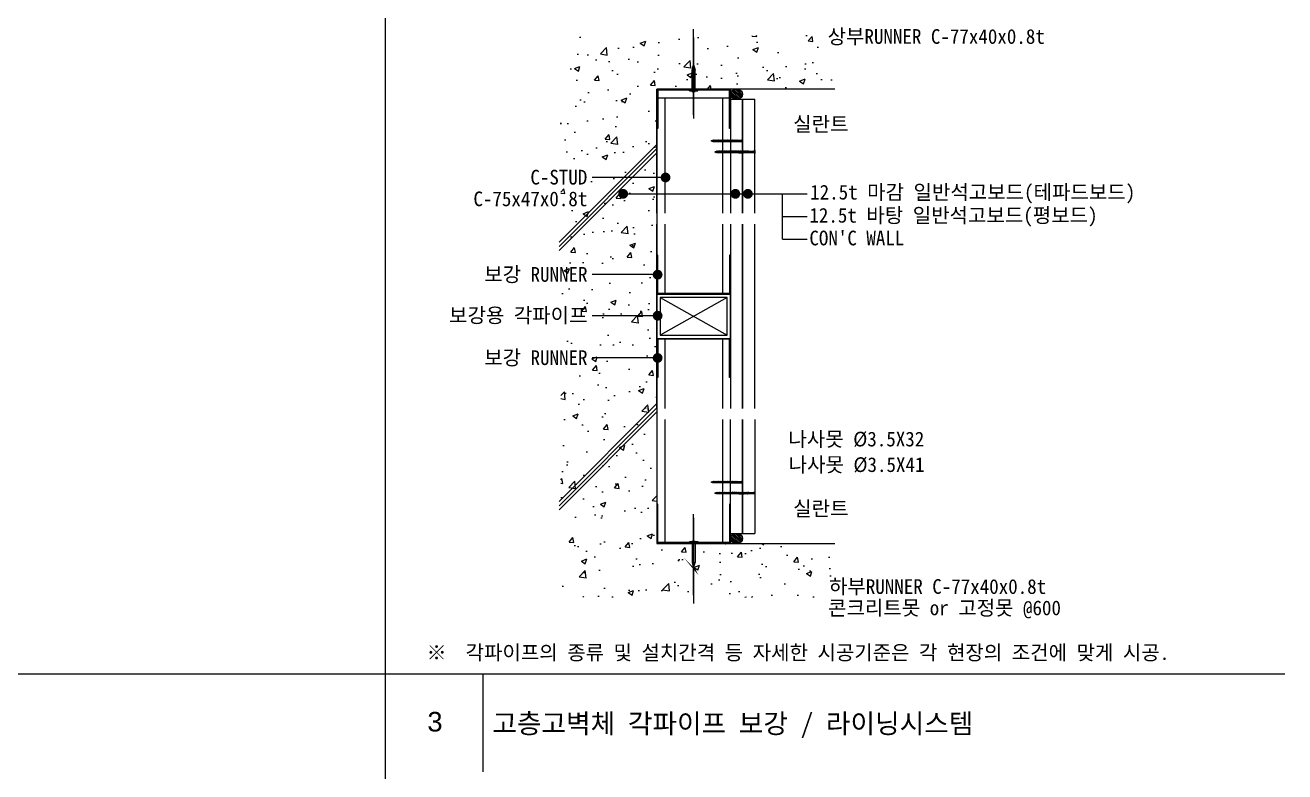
# Model space of a CAD drawing. Header units: millimetres. Extents: x 12704 to 16681, y 105 to 2866.
# Drawn here: x 15092 to 16378, y 1485 to 2247 of the extents above; entities that cross this region are included whole.
import ezdxf
from ezdxf.enums import TextEntityAlignment as Align

# ---------------------------------------------------------------- set-up
doc = ezdxf.new("R2010")
doc.units = ezdxf.units.MM
doc.header["$LTSCALE"] = 5
doc.linetypes.add('CEN', pattern=[62, 60, -1, 0, -1])
for name, color, linetype in [('2', 7, 'Continuous'), ('CEN', 1, 'CEN'), ('CHAN', 3, 'Continuous'), ('CONC', 2, 'Continuous'), ('ele', 8, 'Continuous'), ('GB', 7, 'Continuous'), ('HAT', 8, 'Continuous'), ('HAT-CON', 8, 'Continuous'), ('SCREW2', 8, 'Continuous'), ('TEXT', 7, 'Continuous')]:
    doc.layers.add(name, color=color, linetype=linetype)
for name, color, linetype, lineweight in [('A-MKXS-LEAD', 7, 'Continuous', 25), ('A-MKXS-TEXT1', 3, 'Continuous', 25), ('A-XXXX-TABL', 7, 'Continuous', 25), ('A-XXXX-TXT2', 3, 'Continuous', 25)]:
    doc.layers.add(name, color=color, linetype=linetype, lineweight=lineweight)
doc.styles.add('HANGUL', font='swissel.ttf', dxfattribs={"height": 39.575204})
doc.styles.add('돋움', font='')
doc.styles.add('돋움체', font='')
doc.styles.get('돋움').set_extended_font_data('DotumChe')
doc.styles.get('돋움체').set_extended_font_data('DotumChe')

# ---------------------------------------------------------------- blocks, each defined once
blk = doc.blocks.new('고정못')
at = {"layer": 'CEN'}
blk.add_line((4.1, 55.1), (4.1, -27.6), dxfattribs=at)
at = {"layer": 'SCREW2'}
for p, q in [((2.7, 21.8), (4.1, 27.6)), ((4.1, 27.6), (5.6, 21.8)), ((2.7, 2.4), (2.7, 21.8)), ((5.6, 2.4), (5.6, 21.8)), ((0, 1.5), (8.2, 1.5)), ((0, 0.5), (0, 1.5)), ((0, 0.5), (8.2, 0.5)), ((2.4, 0), (2.4, 0.5)), ((2.4, 0), (5.8, 0)), ((5.8, 0), (5.8, 0.5)), ((8.2, 0.5), (8.2, 1.5))]:
    blk.add_line(p, q, dxfattribs=at)
blk.add_lwpolyline([(4.1, 27.6), (4.6, 22.3, 0.255479), (5.6, 21.8, 0.15073)], format="xyb", dxfattribs=at)
at = {"layer": 'SCREW2', "extrusion": (0, 0, -1)}
for centre, major_axis, ratio, start_param, end_param in [((0.1, 2.4), (2.6, 0.01), 0.375814, 0.025149, 1.595945), ((1, 2.4), (2.42, 0.09), 0.428989, 0.090861, 1.274963)]:
    blk.add_ellipse(centre, major_axis=major_axis, ratio=ratio, start_param=start_param, end_param=end_param, dxfattribs=at)
at = {"layer": 'SCREW2'}
for centre, major_axis, ratio, start_param, end_param in [((7.2, 2.4), (-2.42, 0.09), 0.428989, 0.090861, 1.274963), ((8.2, 2.4), (-2.6, 0.01), 0.375814, 0.025149, 1.595945)]:
    blk.add_ellipse(centre, major_axis=major_axis, ratio=ratio, start_param=start_param, end_param=end_param, dxfattribs=at)
blk = doc.blocks.new('나사못41')
at = {"layer": 'SCREW2'}
for p, q in [((2.2, 39.2), (0.6, 38.7)), ((0.6, 38.7), (0.9, 39.1)), ((2.5, 39.6), (0.9, 39.1)), ((0.9, 38.8), (0.9, 38.3)), ((2.5, 38.7), (0.9, 38.3)), ((1.6, 41), (1, 39.4)), ((1, 39.4), (1.6, 39.9)), ((1, 39.4), (1, 39.1)), ((1.6, 39.9), (1.6, 41)), ((2.3, 39.5), (1.6, 41)), ((2.2, 39.2), (2.5, 39.6)), ((2.2, 39.2), (2.2, 38.6)), ((2.3, 38.3), (2.5, 38.7)), ((0.6, 37.9), (0.9, 38.3)), ((2.3, 38.3), (0.6, 37.9)), ((2.3, 37.5), (0.6, 37)), ((0.6, 37), (0.9, 37.4)), ((2.2, 36.6), (0.6, 36.2)), ((0.6, 36.2), (0.9, 36.6)), ((2.2, 35.8), (0.6, 35.3)), ((0.6, 35.3), (0.9, 35.7)), ((0.6, 34.5), (0.9, 34.9)), ((2.3, 34.9), (0.6, 34.5)), ((2.3, 34.1), (0.6, 33.7)), ((0.6, 33.7), (0.9, 34)), ((0.6, 32.8), (0.9, 33.2)), ((2.2, 33.2), (0.6, 32.8)), ((2.2, 32.4), (0.6, 32)), ((0.6, 32), (0.9, 32.3)), ((2.3, 31.5), (0.6, 31.1)), ((0.6, 31.1), (0.9, 31.5)), ((2.3, 30.7), (0.6, 30.3)), ((0.6, 30.3), (0.9, 30.6)), ((2.3, 29.8), (0.6, 29.4)), ((0.6, 29.4), (0.9, 29.8)), ((0.6, 28.6), (0.9, 29)), ((2.3, 29), (0.6, 28.6)), ((2.3, 28.2), (0.6, 27.7)), ((0.6, 27.7), (0.9, 28.1)), ((0.6, 26.9), (0.9, 27.3)), ((2.3, 27.3), (0.6, 26.9)), ((2.3, 26.5), (0.6, 26)), ((0.6, 26), (0.9, 26.4)), ((0.9, 38), (0.9, 37.4)), ((2.5, 37.9), (0.9, 37.4)), ((0.9, 37.1), (0.9, 36.6)), ((2.5, 37), (0.9, 36.6)), ((0.9, 36.3), (0.9, 35.7)), ((2.5, 36.2), (0.9, 35.7)), ((0.9, 35.4), (0.9, 34.9)), ((2.5, 35.3), (0.9, 34.9)), ((0.9, 34.6), (0.9, 34)), ((2.5, 34.5), (0.9, 34)), ((0.9, 33.7), (0.9, 33.2)), ((2.5, 33.6), (0.9, 33.2)), ((0.9, 32.9), (0.9, 32.3)), ((2.5, 32.8), (0.9, 32.3)), ((0.9, 32), (0.9, 31.5)), ((2.5, 31.9), (0.9, 31.5)), ((0.9, 31.2), (0.9, 30.6)), ((2.5, 31.1), (0.9, 30.6)), ((0.9, 30.3), (0.9, 29.8)), ((2.5, 30.2), (0.9, 29.8)), ((0.9, 29.5), (0.9, 29)), ((2.5, 29.4), (0.9, 29)), ((0.9, 28.6), (0.9, 28.1)), ((2.5, 28.5), (0.9, 28.1)), ((0.9, 27.8), (0.9, 27.3)), ((2.5, 27.7), (0.9, 27.3)), ((0.9, 27), (0.9, 26.4)), ((2.5, 26.8), (0.9, 26.4)), ((0.9, 26.1), (0.9, 25.6)), ((2.5, 26), (0.9, 25.6)), ((2.2, 38.3), (2.2, 37.8)), ((2.2, 37.5), (2.2, 36.9)), ((2.2, 36.6), (2.5, 37)), ((2.2, 36.6), (2.2, 36.1)), ((2.2, 35.8), (2.5, 36.2)), ((2.2, 35.8), (2.2, 35.2)), ((2.2, 34.9), (2.2, 34.4)), ((2.2, 34.1), (2.2, 33.5)), ((2.2, 33.2), (2.5, 33.6)), ((2.2, 33.2), (2.2, 32.7)), ((2.2, 32.4), (2.5, 32.8)), ((2.2, 32.4), (2.2, 31.8)), ((2.2, 31.5), (2.2, 31)), ((2.2, 30.7), (2.2, 30.2)), ((2.2, 29.8), (2.2, 29.3)), ((2.2, 29), (2.2, 28.5)), ((2.2, 28.1), (2.2, 27.6)), ((2.2, 27.3), (2.2, 26.8)), ((2.2, 26.5), (2.2, 25.9)), ((2.3, 37.5), (2.5, 37.9)), ((2.3, 34.9), (2.5, 35.3)), ((2.3, 34.1), (2.5, 34.5)), ((2.3, 31.5), (2.5, 31.9)), ((2.3, 30.7), (2.5, 31.1)), ((2.3, 29.8), (2.5, 30.2)), ((2.3, 29), (2.5, 29.4)), ((2.3, 28.2), (2.5, 28.5)), ((2.3, 27.3), (2.5, 27.7)), ((2.3, 26.5), (2.5, 26.8)), ((2.3, 25.6), (2.5, 26)), ((0.6, 25.2), (0.9, 25.6)), ((2.3, 25.6), (0.6, 25.2)), ((2.3, 24.8), (0.6, 24.3)), ((0.6, 24.3), (0.9, 24.7)), ((0.6, 23.5), (0.9, 23.9)), ((2.3, 23.9), (0.6, 23.5)), ((2.3, 23.1), (0.6, 22.6)), ((0.6, 22.6), (0.9, 23)), ((2.3, 22.2), (0.6, 21.8)), ((0.6, 21.8), (0.9, 22.2)), ((2.3, 21.4), (0.6, 20.9)), ((0.6, 20.9), (0.9, 21.3)), ((2.3, 20.5), (0.6, 20.1)), ((0.6, 20.1), (0.9, 20.5)), ((2.3, 19.7), (0.6, 19.2)), ((0.6, 19.2), (0.9, 19.6)), ((2.3, 18.8), (0.6, 18.4)), ((0.6, 18.4), (0.9, 18.8)), ((2.3, 18), (0.6, 17.6)), ((0.6, 17.6), (0.9, 17.9)), ((0.6, 16.7), (0.9, 17.1)), ((2.3, 17.1), (0.6, 16.7)), ((2.3, 16.3), (0.6, 15.9)), ((0.6, 15.9), (0.9, 16.2)), ((0.6, 15), (0.9, 15.4)), ((2.3, 15.4), (0.6, 15)), ((2.3, 14.6), (0.6, 14.2)), ((0.6, 14.2), (0.9, 14.5)), ((0.6, 13.3), (0.9, 13.7)), ((2.3, 13.7), (0.6, 13.3)), ((2.3, 12.9), (0.6, 12.5)), ((0.9, 25.3), (0.9, 24.7)), ((2.5, 25.1), (0.9, 24.7)), ((0.9, 24.4), (0.9, 23.9)), ((2.5, 24.3), (0.9, 23.9)), ((0.9, 23.6), (0.9, 23)), ((2.5, 23.5), (0.9, 23)), ((0.9, 22.7), (0.9, 22.2)), ((2.5, 22.6), (0.9, 22.2)), ((0.9, 21.9), (0.9, 21.3)), ((2.5, 21.8), (0.9, 21.3)), ((0.9, 21), (0.9, 20.5)), ((2.5, 20.9), (0.9, 20.5)), ((0.9, 20.2), (0.9, 19.6)), ((2.5, 20.1), (0.9, 19.6)), ((0.9, 19.3), (0.9, 18.8)), ((2.5, 19.2), (0.9, 18.8)), ((0.9, 18.5), (0.9, 17.9)), ((0.9, 18.5), (0.9, 17.9)), ((2.5, 18.4), (0.9, 17.9)), ((0.9, 17.6), (0.9, 17.1)), ((2.5, 17.5), (0.9, 17.1)), ((0.9, 16.8), (0.9, 16.2)), ((2.5, 16.7), (0.9, 16.2)), ((0.9, 15.9), (0.9, 15.4)), ((2.5, 15.8), (0.9, 15.4)), ((0.9, 15.1), (0.9, 14.5)), ((2.5, 15), (0.9, 14.5)), ((0.9, 14.2), (0.9, 13.7)), ((2.5, 14.1), (0.9, 13.7)), ((0.9, 13.4), (0.9, 12.9)), ((2.6, 13.3), (0.9, 12.9)), ((2.2, 25.6), (2.2, 25.1)), ((2.2, 24.8), (2.2, 24.2)), ((2.2, 23.9), (2.2, 23.4)), ((2.2, 23.1), (2.2, 20.5)), ((2.2, 21.4), (2.2, 20.8)), ((2.2, 20.5), (2.2, 20)), ((2.2, 19.7), (2.2, 19.1)), ((2.2, 18.8), (2.2, 18.3)), ((2.2, 18), (2.2, 17.4)), ((2.2, 17.1), (2.2, 16.6)), ((2.3, 24.8), (2.5, 25.1)), ((2.3, 23.9), (2.5, 24.3)), ((2.3, 23.1), (2.5, 23.5)), ((2.3, 22.2), (2.5, 22.6)), ((2.3, 21.4), (2.5, 21.8)), ((2.3, 20.5), (2.5, 20.9)), ((2.3, 19.7), (2.5, 20.1)), ((2.3, 18.8), (2.5, 19.2)), ((2.3, 18), (2.5, 18.4)), ((2.3, 17.1), (2.5, 17.5)), ((2.3, 16.3), (2.5, 16.7)), ((2.3, 16.3), (2.3, 15.7)), ((2.3, 15.4), (2.5, 15.8)), ((2.3, 15.4), (2.3, 14.9)), ((2.3, 14.6), (2.5, 15)), ((2.3, 14.6), (2.3, 14.1)), ((2.3, 13.7), (2.5, 14.1)), ((2.3, 13.7), (2.3, 13.2)), ((2.3, 12.9), (2.6, 13.3)), ((2.3, 12.9), (2.3, 12.4)), ((0.6, 12.5), (0.9, 12.9)), ((2.3, 12.1), (0.6, 11.6)), ((0.6, 11.6), (0.9, 12)), ((2.3, 11.2), (0.6, 10.8)), ((0.6, 10.8), (0.9, 11.2)), ((2.3, 10.4), (0.6, 9.9)), ((0.6, 9.9), (0.9, 10.3)), ((2.3, 9.5), (0.6, 9.1)), ((0.6, 9.1), (0.9, 9.5)), ((2.3, 8.7), (0.6, 8.3)), ((0.6, 8.3), (0.9, 8.7)), ((2.3, 7.9), (0.6, 7.5)), ((0.6, 7.5), (0.9, 7.8)), ((2.3, 7.1), (0.6, 6.6)), ((0.6, 6.6), (0.9, 7)), ((0.9, 12.5), (0.9, 12)), ((2.5, 12.4), (0.9, 12)), ((0.9, 11.7), (0.9, 10.3)), ((2.6, 11.6), (0.9, 11.2)), ((2.6, 10.8), (0.9, 10.3)), ((0.9, 10), (0.9, 9.5)), ((2.6, 9.9), (0.9, 9.5)), ((0.9, 9.2), (0.9, 8.7)), ((2.6, 9.1), (0.9, 8.7)), ((0.9, 8.4), (0.9, 7.8)), ((2.6, 8.3), (0.9, 7.8)), ((0.9, 7.5), (0.9, 7)), ((2.6, 7.4), (0.9, 7)), ((0.9, 6.7), (0.9, 1.2)), ((1.5, 0.5), (1.5, 0.7)), ((1.6, 0.7), (1.6, 0.7)), ((1.6, 0.5), (1.6, 0.7)), ((2.1, 0), (3.2, 0)), ((2.2, 11.2), (2.2, 10.7)), ((2.2, 10.4), (2.2, 9.8)), ((2.2, 9.5), (2.2, 9)), ((2.2, 8.7), (2.2, 8.2)), ((2.2, 7.9), (2.2, 7.4)), ((2.2, 7.1), (2.2, 1.2)), ((2.3, 12.1), (2.5, 12.4)), ((2.3, 12.1), (2.3, 11.5)), ((2.3, 11.2), (2.6, 11.6)), ((2.3, 10.4), (2.6, 10.8)), ((2.3, 9.5), (2.6, 9.9)), ((2.3, 8.7), (2.6, 9.1)), ((2.3, 7.9), (2.6, 8.3)), ((2.3, 7.1), (2.6, 7.4)), ((0, 0), (1.1, 0))]:
    blk.add_line(p, q, dxfattribs=at)
for centre, radius, start, end in [((-0.5, 1.4), 1.43, 288.6613, 353.4469), ((1.1, 0.5), 0.473, 267.5265, 0.9138), ((1.6, -2), 2.05, 80.2866, 99.7134), ((1.6, 0.7), 0.033, 90, 180), ((1.6, 0.7), 0.033, 0, 90), ((2.1, 0.5), 0.473, 179.0862, 272.4735), ((3.6, 1.3), 1.4, 185.7298, 251.659)]:
    blk.add_arc(centre, radius, start, end, dxfattribs=at)
blk = doc.blocks.new('나사못32')
at = {"layer": 'SCREW2'}
for p, q in [((2.2, 30.2), (0.6, 29.7)), ((0.6, 29.7), (0.9, 30.1)), ((0.6, 28.9), (0.9, 29.3)), ((2.2, 29.3), (0.6, 28.9)), ((2.2, 28.5), (0.6, 28)), ((0.6, 28), (0.9, 28.4)), ((2.2, 27.6), (0.6, 27.2)), ((0.6, 27.2), (0.9, 27.6)), ((2.2, 26.8), (0.6, 26.3)), ((0.6, 26.3), (0.9, 26.7)), ((0.6, 25.5), (0.9, 25.9)), ((2.2, 25.9), (0.6, 25.5)), ((2.5, 30.6), (0.9, 30.1)), ((0.9, 29.8), (0.9, 29.3)), ((2.5, 29.7), (0.9, 29.3)), ((0.9, 29), (0.9, 28.4)), ((2.5, 28.9), (0.9, 28.4)), ((0.9, 28.1), (0.9, 27.6)), ((2.5, 28), (0.9, 27.6)), ((0.9, 27.3), (0.9, 26.7)), ((2.5, 27.2), (0.9, 26.7)), ((0.9, 26.4), (0.9, 25.9)), ((2.5, 26.3), (0.9, 25.9)), ((1.6, 32), (1, 30.4)), ((1, 30.4), (1.6, 30.9)), ((1, 30.4), (1, 30.1)), ((1.6, 30.9), (1.6, 32)), ((2.3, 30.4), (1.6, 32)), ((2.2, 30.2), (2.5, 30.6)), ((2.2, 30.2), (2.2, 29.6)), ((2.2, 29.3), (2.5, 29.7)), ((2.2, 29.3), (2.2, 28.8)), ((2.2, 28.5), (2.5, 28.9)), ((2.2, 28.5), (2.2, 27.9)), ((2.2, 27.6), (2.5, 28)), ((2.2, 27.6), (2.2, 27.1)), ((2.2, 26.8), (2.5, 27.2)), ((2.2, 26.8), (2.2, 26.2)), ((2.2, 25.9), (2.5, 26.3)), ((2.2, 25.9), (2.2, 25.4)), ((2.2, 25.1), (0.6, 24.7)), ((0.6, 24.7), (0.9, 25)), ((0.6, 23.8), (0.9, 24.2)), ((2.2, 24.2), (0.6, 23.8)), ((2.2, 23.4), (0.6, 23)), ((0.6, 23), (0.9, 23.3)), ((2.2, 22.5), (0.6, 22.1)), ((0.6, 22.1), (0.9, 22.5)), ((2.2, 21.7), (0.6, 21.3)), ((0.6, 21.3), (0.9, 21.6)), ((2.3, 20.8), (0.6, 20.4)), ((0.6, 20.4), (0.9, 20.8)), ((0.6, 19.6), (0.9, 20)), ((2.2, 20), (0.6, 19.6)), ((2.2, 19.2), (0.6, 18.7)), ((0.6, 18.7), (0.9, 19.1)), ((0.6, 17.9), (0.9, 18.3)), ((2.3, 18.3), (0.6, 17.9)), ((2.2, 17.5), (0.6, 17)), ((0.6, 17), (0.9, 17.4)), ((2.3, 16.7), (0.6, 16.3)), ((0.6, 16.3), (0.9, 16.7)), ((0.6, 15.5), (0.9, 15.9)), ((2.2, 15.9), (0.6, 15.5)), ((2.3, 15.1), (0.6, 14.6)), ((0.6, 14.6), (0.9, 15)), ((2.3, 14.2), (0.6, 13.8)), ((0.6, 13.8), (0.9, 14.2)), ((2.2, 13.4), (0.6, 12.9)), ((0.6, 12.9), (0.9, 13.3)), ((0.9, 25.6), (0.9, 25)), ((2.5, 25.5), (0.9, 25)), ((0.9, 24.7), (0.9, 24.2)), ((2.5, 24.6), (0.9, 24.2)), ((0.9, 23.9), (0.9, 23.3)), ((2.5, 23.8), (0.9, 23.3)), ((0.9, 23), (0.9, 22.5)), ((2.5, 22.9), (0.9, 22.5)), ((0.9, 22.2), (0.9, 21.6)), ((2.5, 22.1), (0.9, 21.6)), ((0.9, 21.3), (0.9, 20.8)), ((2.5, 21.2), (0.9, 20.8)), ((0.9, 20.5), (0.9, 20)), ((2.5, 20.4), (0.9, 20)), ((0.9, 19.6), (0.9, 19.1)), ((2.5, 19.5), (0.9, 19.1)), ((0.9, 18.8), (0.9, 18.3)), ((2.5, 18.7), (0.9, 18.3)), ((0.9, 18), (0.9, 17.4)), ((2.5, 17.8), (0.9, 17.4)), ((0.9, 17.5), (0.9, 16.9)), ((0.9, 17.2), (0.9, 16.7)), ((2.5, 17.1), (0.9, 16.7)), ((0.9, 16.4), (0.9, 15.9)), ((2.5, 16.3), (0.9, 15.9)), ((0.9, 15.6), (0.9, 15)), ((2.5, 15.4), (0.9, 15)), ((0.9, 14.7), (0.9, 14.2)), ((2.5, 14.6), (0.9, 14.2)), ((0.9, 13.9), (0.9, 13.3)), ((2.5, 13.7), (0.9, 13.3)), ((0.9, 13), (0.9, 12.5)), ((2.5, 12.9), (0.9, 12.5)), ((2.2, 25.1), (2.5, 25.5)), ((2.2, 25.1), (2.2, 24.5)), ((2.2, 24.2), (2.5, 24.6)), ((2.2, 24.2), (2.2, 23.7)), ((2.2, 23.4), (2.5, 23.8)), ((2.2, 23.4), (2.2, 22.8)), ((2.2, 22.5), (2.5, 22.9)), ((2.2, 22.5), (2.2, 22)), ((2.2, 21.7), (2.5, 22.1)), ((2.2, 21.7), (2.2, 21.2)), ((2.2, 20.8), (2.2, 20.3)), ((2.2, 20), (2.5, 20.4)), ((2.2, 20), (2.2, 19.5)), ((2.2, 19.2), (2.5, 19.5)), ((2.2, 19.1), (2.2, 18.6)), ((2.2, 18.3), (2.2, 17.8)), ((2.2, 17.5), (2.5, 17.8)), ((2.2, 17.5), (2.2, 17)), ((2.2, 16.7), (2.2, 16.5)), ((2.2, 16.7), (2.2, 15.9)), ((2.2, 15.9), (2.5, 16.3)), ((2.2, 15.9), (2.2, 15.4)), ((2.2, 15.1), (2.2, 14.5)), ((2.2, 14.2), (2.2, 13.7)), ((2.2, 13.4), (2.5, 13.7)), ((2.2, 13.4), (2.2, 12.8)), ((2.3, 20.8), (2.5, 21.2)), ((2.3, 18.3), (2.5, 18.7)), ((2.3, 16.7), (2.5, 17.1)), ((2.3, 15.1), (2.5, 15.4)), ((2.3, 14.2), (2.5, 14.6)), ((2.3, 12.5), (2.5, 12.9)), ((0, 0), (1.1, 0)), ((2.3, 12.5), (0.6, 12.1)), ((0.6, 12.1), (0.9, 12.5)), ((2.3, 11.7), (0.6, 11.2)), ((0.6, 11.2), (0.9, 11.6)), ((0.6, 10.4), (0.9, 10.8)), ((2.3, 10.8), (0.6, 10.4)), ((2.3, 10), (0.7, 9.5)), ((0.7, 9.5), (0.9, 9.9)), ((0.7, 8.7), (0.9, 9.1)), ((2.3, 9.1), (0.7, 8.7)), ((2.3, 8.3), (0.7, 7.9)), ((0.7, 7.9), (0.9, 8.2)), ((2.3, 7.4), (0.7, 7)), ((0.7, 7), (1, 7.4)), ((2.3, 6.6), (0.7, 6.2)), ((0.7, 6.2), (1, 6.5)), ((0.7, 5.3), (1, 5.7)), ((2.3, 5.7), (0.7, 5.3)), ((0.9, 12.2), (0.9, 11.6)), ((2.5, 12.1), (0.9, 11.6)), ((0.9, 11.3), (0.9, 10.8)), ((2.5, 11.2), (0.9, 10.8)), ((0.9, 10.5), (0.9, 9.9)), ((2.6, 10.4), (0.9, 9.9)), ((0.9, 9.6), (0.9, 9.1)), ((2.6, 9.5), (0.9, 9.1)), ((0.9, 8.8), (0.9, 8.2)), ((2.6, 8.7), (0.9, 8.2)), ((1, 7.9), (1, 7.4)), ((2.6, 7.8), (1, 7.4)), ((1, 7.1), (1, 6.5)), ((2.6, 7), (1, 6.5)), ((1, 6.2), (1, 5.7)), ((2.6, 6.1), (1, 5.7)), ((1, 5.4), (1, 1.2)), ((1.6, 0.5), (1.6, 0.7)), ((1.6, 0.7), (1.6, 0.7)), ((1.7, 0.5), (1.7, 0.7)), ((2.2, 12.5), (2.2, 12)), ((2.3, 11.7), (2.5, 12.1)), ((2.3, 11.7), (2.3, 11.1)), ((2.3, 10.8), (2.5, 11.2)), ((2.3, 10.8), (2.3, 10.3)), ((2.3, 10), (2.6, 10.4)), ((2.3, 10), (2.3, 9.4)), ((2.3, 9.1), (2.6, 9.5)), ((2.3, 9.1), (2.3, 8.6)), ((2.3, 8.3), (2.6, 8.7)), ((2.3, 8.3), (2.3, 7.7)), ((2.3, 7.4), (2.6, 7.8)), ((2.3, 7.4), (2.3, 6.9)), ((2.3, 6.6), (2.6, 7)), ((2.3, 6.6), (2.3, 6.1)), ((2.3, 5.7), (2.6, 6.1)), ((2.3, 5.7), (2.3, 1.2)), ((2.1, 0), (3.2, 0))]:
    blk.add_line(p, q, dxfattribs=at)
for centre, radius, start, end in [((-0.4, 1.3), 1.4, 288.341, 354.2702), ((1.1, 0.5), 0.473, 267.5265, 0.9138), ((1.6, -2), 2.05, 80.2866, 99.7134), ((1.6, 0.7), 0.033, 360, 90), ((1.6, 0.7), 0.033, 90, 180), ((2.1, 0.5), 0.473, 179.0862, 272.4735), ((3.7, 1.3), 1.4, 185.7298, 251.659)]:
    blk.add_arc(centre, radius, start, end, dxfattribs=at)

msp = doc.modelspace()

# ---------------------------------------------------------------- hatches: boundary and pattern name
at = {"layer": 'HAT'}
h = msp.add_hatch(dxfattribs=at)
h.set_pattern_fill('ANSI31', color=256, scale=10, style=0)
h.set_pattern_definition([(135, (68356.5664, -3313.9975), (0.883883476, 0.883883476), [])])
h.paths.add_polyline_path([(15817, 2181.6), (15819.5, 2181.6, -0.999998), (15819.5, 2171.6), (15817, 2171.6, -1)])
h = msp.add_hatch(dxfattribs=at)
h.set_pattern_fill('ANSI31', color=256, scale=10, style=0)
h.set_pattern_definition([(135, (68356.5664, -3767.5349), (0.883883476, 0.883883476), [])])
h.paths.add_polyline_path([(15817, 1728.1), (15819.5, 1728.1, -0.999998), (15819.5, 1718.1), (15817, 1718.1, -1)])
at = {"layer": 'HAT-CON'}
h = msp.add_hatch(dxfattribs=at)
h.set_pattern_fill('AR-CONC', color=256, scale=8, style=0)
h.set_pattern_definition([(50, (-28535.09, -3295.726), (57.380815, -5.02017), [6, -66]), (355, (-28535.09, -3295.726), (-11.10011, 60.17537), [4.8, -52.8]), (100.4514, (-28530.31, -3296.144), (46.28075, 55.15516), [5.099215, -56.09137]), (46.1842, (-28535.09, -3279.726), (85.37928, -13.24152), [9, -99]), (96.6356, (-28527.975, -3280.83), (74.77302, 77.92943), [7.64882, -84.13704]), (351.1842, (-28535.09, -3279.73), (74.77296, 77.92949), [7.2, -79.2]), (21, (-28527.09, -3283.726), (47.752564, -32.20951), [6, -66]), (326, (-28527.09, -3283.726), (19.46523, 58.012), [4.8, -52.8]), (71.4514, (-28523.11, -3286.41), (67.21781, 25.80244), [5.099215, -56.09137]), (37.5, (-28535.09, -3295.726), (0.972788, 26.631508), [0, -52.16, 0, -53.6, 0, -53]), (7.5, (-28535.09, -3295.726), (21.045563, 31.552937), [0, -30.56, 0, -50.96, 0, -20.2]), (327.5, (-28552.93, -3295.726), (42.705795, -1.80439), [0, -20, 0, -62.4, 0, -82.8]), (317.5, (-28560.93, -3295.726), (46.654894, 8.0084), [0, -26, 0, -41.44, 0, -58.8])])
h.paths.add_polyline_path([(15638.9, 2236.6), (15638.9, 1663.1), (15918.6, 1663.1), (15918.6, 1718.1), (15737, 1718.1), (15737, 2181.6), (15918.6, 2181.6), (15918.6, 2236.6)])

# ---------------------------------------------------------------- linework, layer by layer
at = {"layer": 'A-MKXS-LEAD'}
for p, q in [((15705, 2074.9), (15890.3, 2074.9)), ((15865.2, 2028.6), (15865.2, 2074.9)), ((15865.2, 2051.8), (15890.3, 2051.8)), ((15865.2, 2028.6), (15890.3, 2028.6))]:
    msp.add_line(p, q, dxfattribs=at)
for points in [[(15805.8, 2181.6, 0, 8.33, 0), (15821.9, 2200.7, 0, 0, 0), (15852.6, 2237.2, 0, 0, 0), (15905.8, 2237.2, 0, 0, 0)], [(15818.7, 2178.4, 0, 8.33, 0), (15834.5, 2159.1, 0, 0, 0), (15845.2, 2146, 0, 0, 0), (15875.6, 2146, 0, 0, 0)], [(15818.7, 1781.8, 0, 8.33, 0), (15835.1, 1800.7, 0, 0, 0), (15856.3, 1825.4, 0, 0, 0), (15867.7, 1825.4, 0, 0, 0)], [(15830.2, 1768.8, 0, 8.33, 0), (15846.5, 1787.7, 0, 0, 0), (15856.3, 1799.3, 0, 0, 0), (15867.5, 1799.3, 0, 0, 0)], [(15818.7, 1722.5, 0, 8.33, 0), (15834.5, 1741.8, 0, 0, 0), (15845.2, 1754.8, 0, 0, 0), (15875.6, 1754.8, 0, 0, 0)], [(15806.7, 1718.1, 0, 8.33, 0), (15821.5, 1697.9, 0, 0, 0), (15837.4, 1677, 0, 0, 0), (15919.8, 1677, 0, 0, 0)], [(15776.1, 1692.1, 0, 8.33, 0), (15790.9, 1671.9, 0, 0, 0), (15805.8, 1654.1, 0, 0, 0), (15919.8, 1654.1, 0, 0, 0)]]:
    msp.add_lwpolyline(points, format="xyseb", dxfattribs=at)
for points in [[(15745.8, 2091.6), (15671, 2091.6)], [(15737.7, 1992.4), (15671, 1992.4)], [(15737.7, 1950.5), (15671, 1950.5)], [(15737.7, 1907.4), (15671, 1907.4)]]:
    msp.add_lwpolyline(points, dxfattribs=at)
at = {"layer": 'A-MKXS-LEAD', "const_width": 5}
for points in [[(15748.3, 2091.6, -1), (15743.3, 2091.6, -1)], [(15705, 2074.9, -1), (15700, 2074.9, -1)], [(15819.6, 2074.9, -1), (15814.6, 2074.9, -1)], [(15832.4, 2074.9, -1), (15827.4, 2074.9, -1)], [(15740.2, 1992.4, -1), (15735.2, 1992.4, -1)], [(15740.2, 1950.5, -1), (15735.2, 1950.5, -1)], [(15740.2, 1907.4, -1), (15735.2, 1907.4, -1)]]:
    msp.add_lwpolyline(points, format="xyb", close=True, dxfattribs=at)
at = {"layer": 'A-XXXX-TABL'}
for p, q in [((15459.6, 2865.5), (15459.6, 104.5)), ((12704.5, 1585), (16378.3, 1585)), ((15559.6, 1485), (15559.6, 1585))]:
    msp.add_line(p, q, dxfattribs=at)
at = {"layer": 'CEN'}
for p, q in [((15774.5, 2155.7), (15774.5, 2242.9)), ((15774.5, 1744.1), (15774.5, 1656.8))]:
    msp.add_line(p, q, dxfattribs=at)
at = {"layer": 'CHAN', "color": 3}
for points in [[(15812, 2181.6), (15812, 2141.6), (15811.2, 2141.6), (15811.2, 2180.8), (15737.8, 2180.8), (15737.8, 2141.6), (15737, 2141.6), (15737, 2181.6)], [(15737.8, 1973.2), (15737.8, 2012.4), (15737, 2012.4), (15737, 1972.4), (15812, 1972.4), (15812, 2012.4), (15811.2, 2012.4), (15811.2, 1973.2)], [(15812, 1927.4), (15812, 1887.4), (15811.2, 1887.4), (15811.2, 1926.6), (15737.8, 1926.6), (15737.8, 1887.4), (15737, 1887.4), (15737, 1927.4)], [(15737.8, 1718.9), (15737.8, 1758.1), (15737, 1758.1), (15737, 1718.1), (15812, 1718.1), (15812, 1758.1), (15811.2, 1758.1), (15811.2, 1718.9)]]:
    msp.add_lwpolyline(points, close=True, dxfattribs=at)
at = {"layer": 'CHAN'}
for points in [[(15737, 1927.4), (15812, 1927.4), (15812, 1972.4), (15737, 1972.4)], [(15740.2, 1930.6), (15808.8, 1930.6), (15808.8, 1969.2), (15740.2, 1969.2)]]:
    msp.add_lwpolyline(points, close=True, dxfattribs=at)
at = {"layer": 'CONC'}
for points in [[(15918.6, 2181.6), (15737, 2181.6), (15737, 1944.2)], [(15737, 1944.2), (15737, 1718.1), (15918.6, 1718.1)]]:
    msp.add_lwpolyline(points, dxfattribs=at)
at = {"layer": 'ele', "color": 8}
for p, q in [((15737, 2172.8), (15812, 2172.8)), ((15737, 2055.2), (15737, 2171.6)), ((15745, 2172.8), (15745, 2055.2)), ((15803.9, 2172.8), (15803.9, 2055.2)), ((15737, 1855.9), (15737, 2043.9)), ((15745, 2043.9), (15745, 1972.4)), ((15803.9, 2043.9), (15803.9, 1972.4)), ((15745, 1927.4), (15745, 1855.9)), ((15803.9, 1927.4), (15803.9, 1855.9)), ((15737, 1844.5), (15737, 1728.1)), ((15745, 1844.5), (15745, 1718.1)), ((15803.9, 1844.5), (15803.9, 1718.1))]:
    msp.add_line(p, q, dxfattribs=at)
at = {"layer": 'ele'}
for p, q in [((15740.2, 1969.2), (15808.8, 1930.6)), ((15808.8, 1969.2), (15740.2, 1930.6))]:
    msp.add_line(p, q, dxfattribs=at)
at = {"layer": 'GB', "color": 7}
for p, q in [((15812, 2171.6), (15812, 2055.2)), ((15824.5, 2055.2), (15824.5, 2171.6)), ((15824.5, 2171.6), (15824.5, 2055.2)), ((15837, 2055.2), (15837, 2171.6)), ((15812, 2043.9), (15812, 1855.9)), ((15824.5, 1855.9), (15824.5, 2043.9)), ((15824.5, 2043.9), (15824.5, 1855.9)), ((15837, 1855.9), (15837, 2043.9)), ((15812, 1728.1), (15812, 1844.5)), ((15824.5, 1844.5), (15824.5, 1728.1)), ((15824.5, 1728.1), (15824.5, 1844.5)), ((15837, 1844.5), (15837, 1728.1))]:
    msp.add_line(p, q, dxfattribs=at)
at = {"layer": 'GB'}
for p, q in [((15812, 2171.6), (15837, 2171.6)), ((15812, 1728.1), (15837, 1728.1))]:
    msp.add_line(p, q, dxfattribs=at)
at = {"layer": 'HAT'}
for points in [[(15819.5, 2181.6, -1), (15819.5, 2171.6), (15817, 2171.6, -1), (15817, 2181.6), (15819.5, 2181.6)], [(15819.5, 1728.1, -1), (15819.5, 1718.1), (15817, 1718.1, -1), (15817, 1728.1), (15819.5, 1728.1)]]:
    msp.add_lwpolyline(points, format="xyb", dxfattribs=at)
at = {"layer": 'HAT-CON'}
for p, q in [((15737, 2125.4), (15637, 2025.4)), ((15737, 2121.1), (15637, 2021.1)), ((15737, 2116.9), (15637, 2016.9)), ((15737, 1860.9), (15637, 1760.9)), ((15737, 1856.6), (15637, 1756.6)), ((15737, 1852.4), (15637, 1752.4))]:
    msp.add_line(p, q, dxfattribs=at)

# ---------------------------------------------------------------- block references
at = {"layer": 'SCREW2'}
msp.add_blockref('고정못', (15770.4, 2179.4), dxfattribs=at)
at = {"layer": 'SCREW2', "xscale": -1}
for name, p, rotation in [('나사못32', (15824.5, 2130.6), 89.99999999897578), ('나사못41', (15837, 2119.2), 89.99999999878393), ('나사못32', (15824.5, 1782.3), 89.99999999897578), ('나사못41', (15837, 1771.1), 89.99999999878393), ('고정못', (15770.4, 1720.4), 180)]:
    msp.add_blockref(name, p, dxfattribs=dict(at, rotation=rotation))

# ---------------------------------------------------------------- texts
at = {"layer": '2', "color": 7, "linetype": 'Continuous', "style": 'HANGUL'}
msp.add_text('3', height=20, dxfattribs=at).set_placement((15510.3, 1526.1), align=Align.CENTER)
at = {"layer": 'A-MKXS-TEXT1', "style": '돋움체'}
for s, p in [('상부RUNNER C-77x40x0.8t', (15911.3, 2228)), ('실란트', (15876.2, 2138.6)), ('12.5t 마감 일반석고보드(테파드보드)', (15893.5, 2069.1)), ('12.5t 바탕 일반석고보드(평보드)', (15892.7, 2045.5)), ("CON'C WALL", (15892.7, 2022.3)), ('나사못 Ø3.5X32', (15871.3, 1817.1)), ('나사못 Ø3.5X41', (15871.5, 1791)), ('실란트', (15876.2, 1746.2)), ('하부RUNNER C-77x40x0.8t', (15912.7, 1666.6)), ('콘크리트못 or 고정못 @600', (15911.8, 1644.8))]:
    msp.add_text(s, height=15, dxfattribs=at).set_placement(p)
for s, p in [('C-STUD', (15665.9, 2084.4)), ('C-75x47x0.8t', (15665.9, 2062.3)), ('보강 RUNNER', (15666.1, 1985.2)), ('보강용 각파이프', (15666.1, 1943.4)), ('보강 RUNNER', (15666.1, 1900.2))]:
    msp.add_text(s, height=15, dxfattribs=at).set_placement(p, align=Align.RIGHT)
at = {"layer": 'A-XXXX-TXT2', "style": '돋움'}
msp.add_text('※  각파이프의 종류 및 설치간격 등 자세한 시공기준은 각 현장의 조건에 맞게 시공.', height=15, dxfattribs=at).set_placement((15501.7, 1599.2))
at = {"layer": 'TEXT', "color": 3, "style": '돋움체'}
msp.add_text('고층고벽체 각파이프 보강 / 라이닝시스템', height=20, dxfattribs=at).set_placement((15568.9, 1524.3))

doc.saveas('drawing.dxf')
